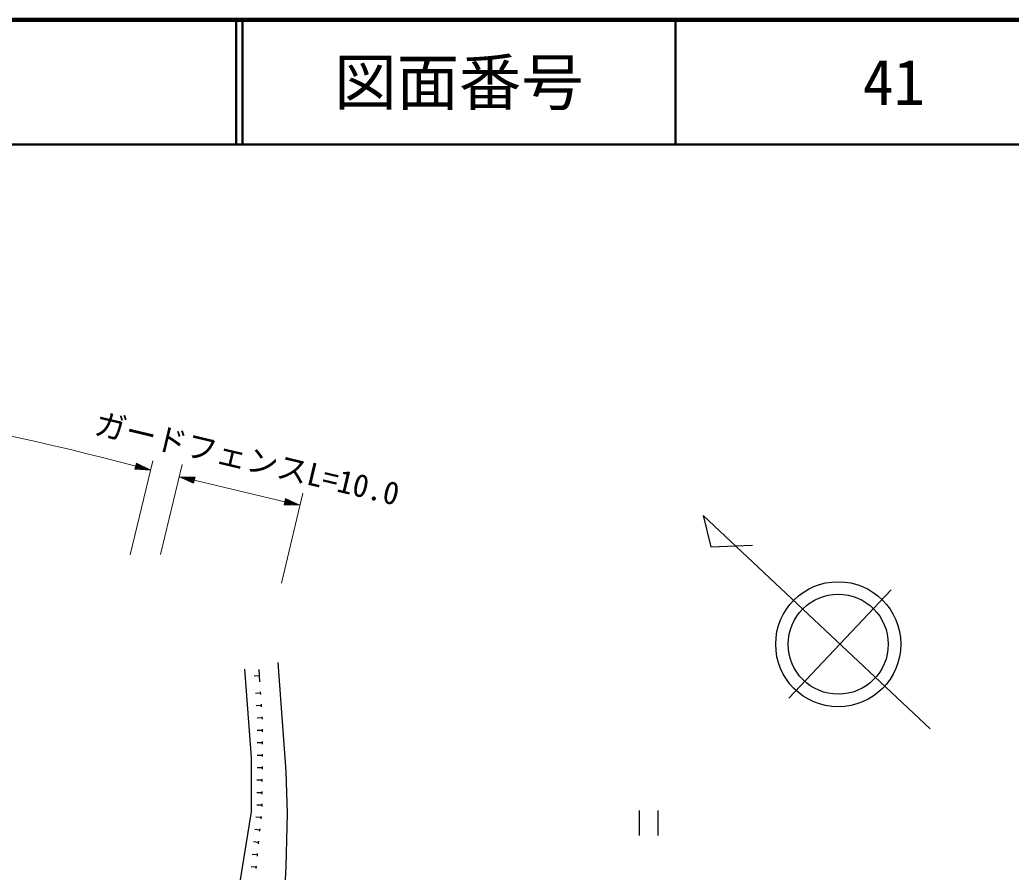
# Model space of a CAD drawing. Units: millimetres, scale not verified. Extents: x 40000 to 680000, y 20000 to 380000.
# Drawn here: x 491399 to 570914, y 311626 to 380000 of the extents above; entities that cross this region are included whole.
import ezdxf
from ezdxf.enums import TextEntityAlignment as Align

# ---------------------------------------------------------------- set-up
doc = ezdxf.new("R2010")
doc.units = ezdxf.units.MM
doc.header["$LTSCALE"] = 1000
for name, color, linetype, lineweight in [('M-BGD', 7, 'Continuous', 25), ('M-STR-HTXT', 7, 'Continuous', 13), ('M-TTL', 2, 'Continuous', 140), ('M-TTL-LINE', 7, 'Continuous', 50)]:
    doc.layers.add(name, color=color, linetype=linetype, lineweight=lineweight)
doc.layers.add('M-TTL-TXT', color=7, linetype='Continuous')
doc.styles.add('ＭＳ ゴシック', font='')
doc.styles.get('ＭＳ ゴシック').set_extended_font_data('MS Gothic')

msp = doc.modelspace()

# ---------------------------------------------------------------- linework, layer by layer
at = {"layer": 'M-BGD'}
for p, q in [((546198, 340241), (546826, 337719)), ((564422, 323127), (546198, 340241)), ((546826, 337719), (550178, 337858)), ((553077, 325577), (561283, 334262)), ((510558, 327886), (510627, 326888)), ((510593, 327387), (510194, 327359)), ((510683, 326090), (510697, 325891)), ((510690, 325990), (510291, 325963)), ((510759, 324993), (510360, 324965)), ((510752, 325093), (510766, 324893)), ((510829, 323995), (510430, 323967)), ((510822, 324095), (510836, 323895)), ((510841, 322996), (510441, 322998)), ((510842, 323096), (510841, 322896)), ((510836, 322096), (510835, 321896)), ((510836, 321996), (510436, 321998)), ((510831, 320996), (510431, 320998)), ((510831, 321096), (510830, 320896)), ((510826, 319996), (510426, 319998)), ((510826, 320096), (510825, 319896)), ((510821, 318996), (510421, 318998)), ((510821, 319096), (510820, 318896)), ((510816, 318096), (510815, 317896)), ((510815, 317996), (510415, 317998)), ((510810, 316996), (510410, 316998)), ((510811, 317096), (510810, 316896)), ((541077, 316578), (541077, 314578)), ((542577, 316578), (542577, 314578)), ((510734, 316000), (510336, 316039)), ((510744, 316099), (510724, 315900)), ((510636, 315004), (510238, 315044)), ((510646, 315104), (510626, 314905)), ((510547, 314109), (510528, 313910)), ((510538, 314009), (510140, 314048)), ((510439, 313014), (510041, 313053)), ((510449, 313114), (510430, 312915)), ((510341, 312019), (509943, 312058)), ((510351, 312118), (510332, 311919))]:
    msp.add_line(p, q, dxfattribs=at)
for points in [[(511572, 301165), (511966, 304251), (512630, 309489), (512756, 312072), (512881, 316324), (512765, 319705), (512110, 328451)], [(509410, 327922), (509948, 320818), (509948, 316476), (508890, 309857), (508854, 304798)]]:
    msp.add_lwpolyline(points, dxfattribs=at)
for radius in [5016, 4013]:
    msp.add_circle((557041, 329911), radius, dxfattribs=at)
at = {"layer": 'M-STR-HTXT'}
for p, q in [((500259, 337092), (502078, 344618)), ((500758, 344448), (500628, 343965)), ((501443, 344108), (500719, 344303)), ((500732, 344351), (501215, 344222)), ((500986, 344335), (500745, 344400)), ((501900, 343882), (500758, 344448)), ((502695, 337102), (504408, 344326)), ((501900, 343882), (500628, 343965)), ((500882, 343948), (500641, 344013)), ((500654, 344062), (501137, 343932)), ((501391, 343915), (500667, 344110)), ((500680, 344158), (501646, 343899)), ((501900, 343882), (500693, 344207)), ((500706, 344255), (501672, 343995)), ((504177, 343352), (505336, 342821)), ((504177, 343352), (505451, 343307)), ((504177, 343352), (505393, 343064)), ((505382, 343016), (504409, 343246)), ((505405, 343113), (504432, 343343)), ((504640, 343140), (505370, 342967)), ((504687, 343334), (505416, 343161)), ((505359, 342918), (504872, 343034)), ((505428, 343210), (504941, 343325)), ((505104, 342927), (505347, 342870)), ((505196, 343316), (505439, 343259)), ((505336, 342821), (505451, 343307)), ((505393, 343064), (512648, 341345)), ((512383, 334806), (514095, 342029)), ((512706, 341588), (512590, 341101)), ((512845, 341092), (512602, 341150)), ((512613, 341199), (513100, 341083)), ((513355, 341074), (512625, 341247)), ((512636, 341296), (513610, 341065)), ((513864, 341056), (512648, 341345)), ((512660, 341393), (513633, 341163)), ((513401, 341269), (512671, 341442)), ((512683, 341491), (513169, 341375)), ((512937, 341482), (512694, 341539)), ((513864, 341056), (512706, 341588)), ((513864, 341056), (512590, 341101))]:
    msp.add_line(p, q, dxfattribs=at)
msp.add_arc((438998, 109989), 242204, 75.24307, 96.03578, dxfattribs=at)
at = {"layer": 'M-TTL'}
msp.add_line((680000, 380000), (40000, 380000), dxfattribs=at)
at = {"layer": 'M-TTL-LINE'}
for p, q in [((508747, 380000), (508747, 370000)), ((509247, 380000), (509247, 370000)), ((543997, 380000), (543997, 370000)), ((40000, 370000), (680000, 370000))]:
    msp.add_line(p, q, dxfattribs=at)

# ---------------------------------------------------------------- texts
at = {"layer": 'M-STR-HTXT', "style": 'ＭＳ ゴシック'}
msp.add_text('ガードフェンスL=10.0', height=1833, rotation=346.665, dxfattribs=at).set_placement((509297, 343372), align=Align.BOTTOM_CENTER)
at = {"layer": 'M-TTL-TXT', "style": 'ＭＳ ゴシック'}
for s, p in [('図面番号', (526622, 375000)), ('41', (561497, 375000))]:
    msp.add_text(s, height=3666, dxfattribs=at).set_placement(p, align=Align.MIDDLE_CENTER)

doc.saveas('drawing.dxf')
